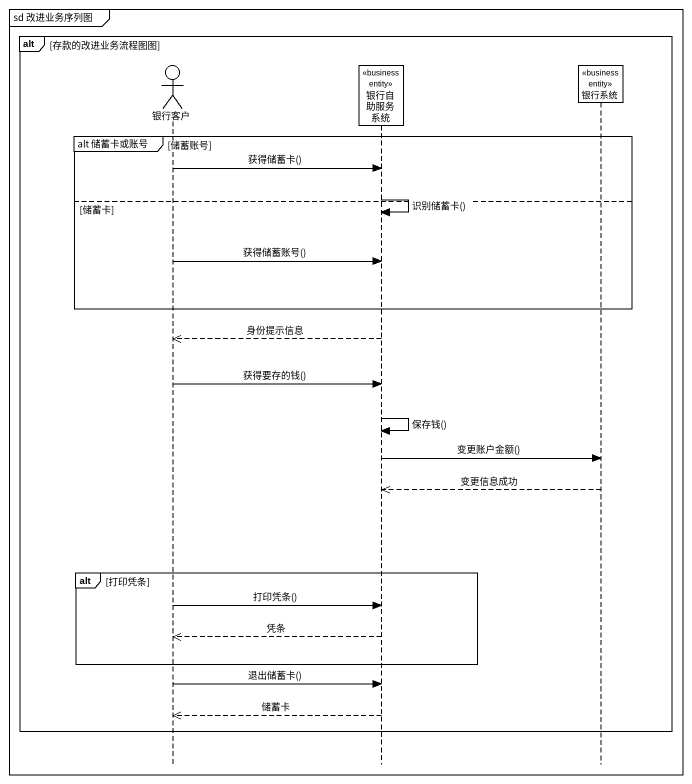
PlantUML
@startuml
mainframe sd 改进业务序列图
hide footbox
actor 银行客户
participant 银行自助服务系统 <<business entity>>
participant 银行系统 <<business entity>>

alt 存款的改进业务流程图图
  group alt 储蓄卡或账号 [储蓄账号]
    银行客户 -> 银行自助服务系统 : 获得储蓄卡()
    银行自助服务系统 -> 银行自助服务系统 : 识别储蓄卡()
  else 储蓄卡
    银行客户 -> 银行自助服务系统 : 获得储蓄账号()
  end
  银行自助服务系统 -->> 银行客户 : 身份提示信息
  银行客户 -> 银行自助服务系统 : 获得要存的钱()
  银行自助服务系统 -> 银行自助服务系统 : 保存钱()
  银行自助服务系统 -> 银行系统 : 变更账户金额()
  银行系统 -->> 银行自助服务系统 : 变更信息成功
  alt 打印凭条
    银行客户 -> 银行自助服务系统 : 打印凭条()
    银行自助服务系统 -->> 银行客户 : 凭条
  end
  银行客户 -> 银行自助服务系统 : 退出储蓄卡()
  银行自助服务系统 -->> 银行客户 : 储蓄卡
end
@enduml
